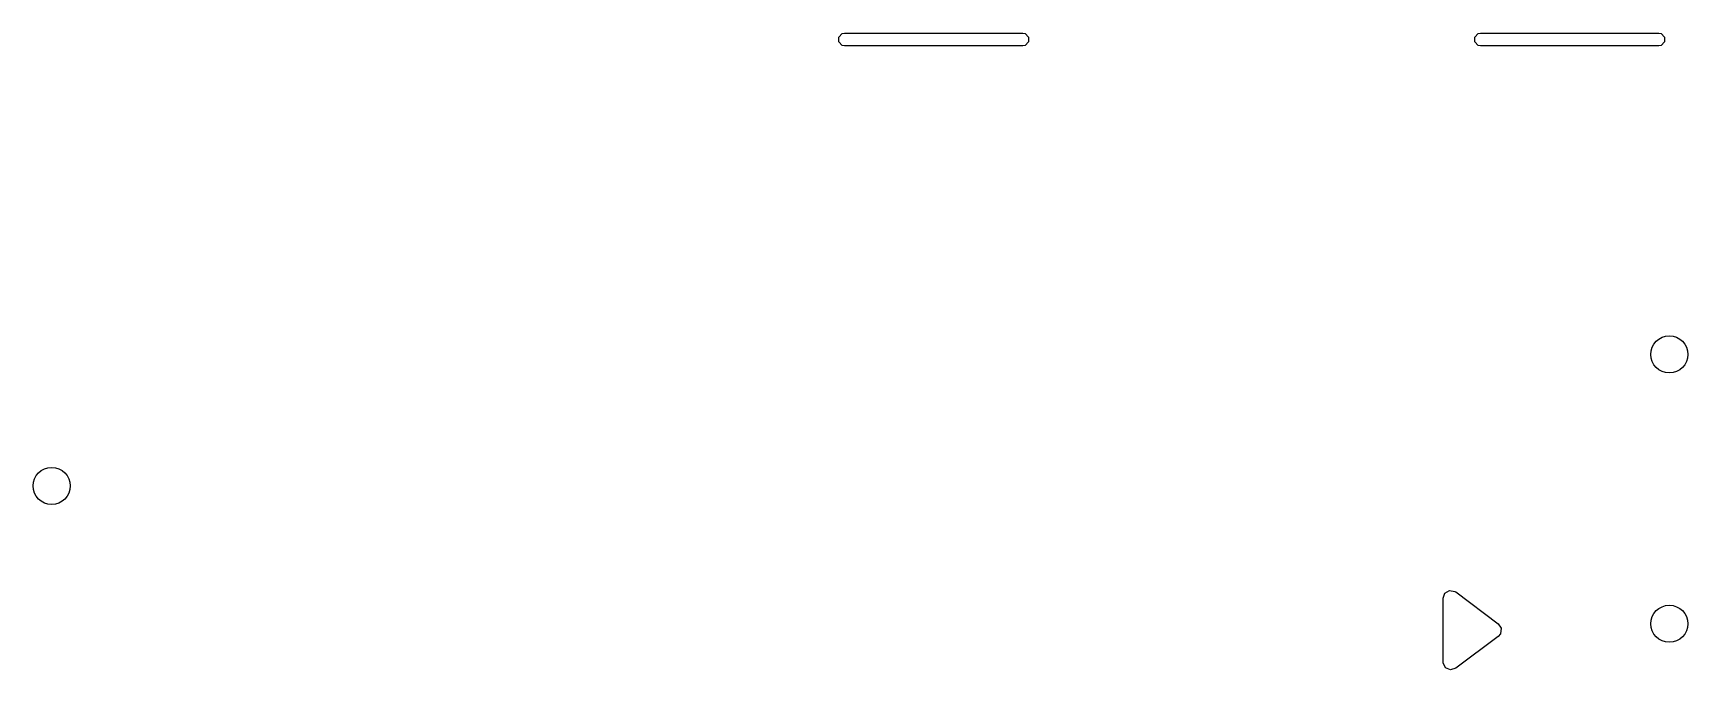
# Model space of a CAD drawing. Header units: inches. Extents: x 4.91 to 6.65, y -5 to -3.32.
# Drawn here: x 5.032 to 5.647, y -4.995 to -4.759 of the extents above; entities that cross this region are included whole.
import ezdxf

# ---------------------------------------------------------------- set-up
doc = ezdxf.new("R2010")
doc.units = ezdxf.units.IN
doc.header["$MEASUREMENT"] = 0
doc.layers.add('BLACK', color=250, linetype='CONTINUOUS')

msp = doc.modelspace()

# ---------------------------------------------------------------- linework, layer by layer
at = {"layer": 'BLACK', "linetype": 'CONTINUOUS'}
for p, q in [((5.33168, -4.76012), (5.33295, -4.75884)), ((5.33168, -4.76193), (5.33168, -4.76012)), ((5.33295, -4.76321), (5.33168, -4.76193)), ((5.33295, -4.75884), (5.33386, -4.75866)), ((5.33386, -4.75866), (5.4, -4.75866)), ((5.4, -4.75866), (5.4009, -4.75884)), ((5.4009, -4.75884), (5.40218, -4.76012)), ((5.40218, -4.76193), (5.4009, -4.76321)), ((5.40218, -4.76012), (5.40218, -4.76193)), ((5.5679, -4.76012), (5.56917, -4.75884)), ((5.5679, -4.76193), (5.5679, -4.76012)), ((5.56917, -4.76321), (5.5679, -4.76193)), ((5.56917, -4.75884), (5.57008, -4.75866)), ((5.57008, -4.75866), (5.63622, -4.75866)), ((5.63622, -4.75866), (5.63712, -4.75884)), ((5.63712, -4.75884), (5.6384, -4.76012)), ((5.6384, -4.76193), (5.63712, -4.76321)), ((5.6384, -4.76012), (5.6384, -4.76193)), ((5.33386, -4.76339), (5.33295, -4.76321)), ((5.4, -4.76339), (5.33386, -4.76339)), ((5.4009, -4.76321), (5.4, -4.76339)), ((5.57008, -4.76339), (5.56917, -4.76321)), ((5.63622, -4.76339), (5.57008, -4.76339)), ((5.63712, -4.76321), (5.63622, -4.76339)), ((5.55679, -4.96661), (5.55854, -4.9656)), ((5.55854, -4.9656), (5.56053, -4.96595)), ((5.5561, -4.9685), (5.55679, -4.96661)), ((5.5561, -4.99213), (5.5561, -4.9685)), ((5.56053, -4.96595), (5.56083, -4.96614)), ((5.56083, -4.96614), (5.57657, -4.97795)), ((5.57657, -4.97795), (5.57768, -4.97964)), ((5.57657, -4.98268), (5.56083, -4.99449)), ((5.57744, -4.98165), (5.57657, -4.98268)), ((5.57768, -4.97964), (5.57744, -4.98165)), ((5.55612, -4.99248), (5.5561, -4.99213)), ((5.55704, -4.99428), (5.55612, -4.99248)), ((5.55889, -4.99507), (5.55704, -4.99428)), ((5.56083, -4.99449), (5.55889, -4.99507))]:
    msp.add_line(p, q, dxfattribs=at)
at = {"layer": 'BLACK'}
for centre in [(5.64016, -4.87795), (5.64016, -4.87795), (5.03937, -4.92677), (5.03937, -4.92677), (5.64016, -4.97795), (5.64016, -4.97795)]:
    msp.add_circle(centre, 0.00689, dxfattribs=at)

doc.saveas('drawing.dxf')
